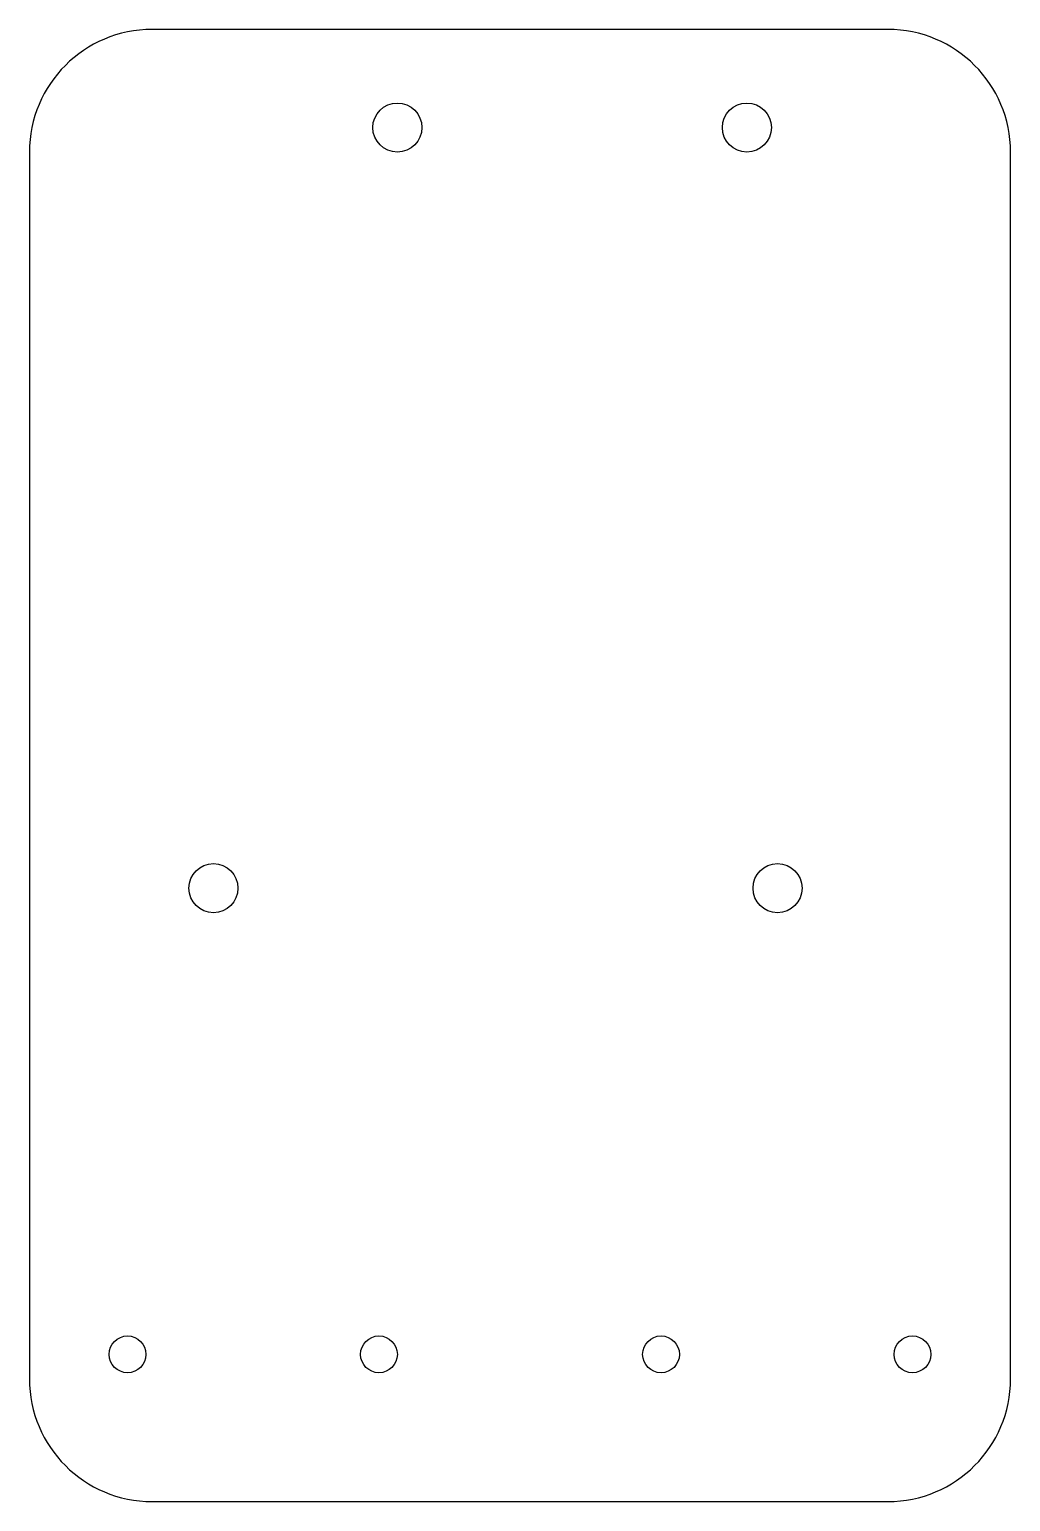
# Model space of a CAD drawing. Header units: millimetres. Extents: x -40 to 40, y -60 to 60.
import ezdxf

# ---------------------------------------------------------------- set-up
doc = ezdxf.new("R2010")
doc.units = ezdxf.units.MM

msp = doc.modelspace()

# ---------------------------------------------------------------- linework, layer by layer
at = {"color": 7, "linetype": 'Continuous', "lineweight": 25}
for p, q in [((30, 60), (-30, 60)), ((-40, 50), (-40, -50)), ((40, -50), (40, 50)), ((-30, -60), (30, -60))]:
    msp.add_line(p, q, dxfattribs=at)
for centre, radius in [((18.5, 52), 2), ((-10, 52), 2), ((-25, -10), 2), ((21, -10), 2), ((-32, -48), 1.5), ((-11.5, -48), 1.5), ((11.5, -48), 1.5), ((32, -48), 1.5)]:
    msp.add_circle(centre, radius, dxfattribs=at)
for centre, start, end in [((-30, 50), 90, 180), ((30, 50), 0, 90), ((-30, -50), 180, 270), ((30, -50), 270, 0)]:
    msp.add_arc(centre, 10, start, end, dxfattribs=at)

doc.saveas('drawing.dxf')
